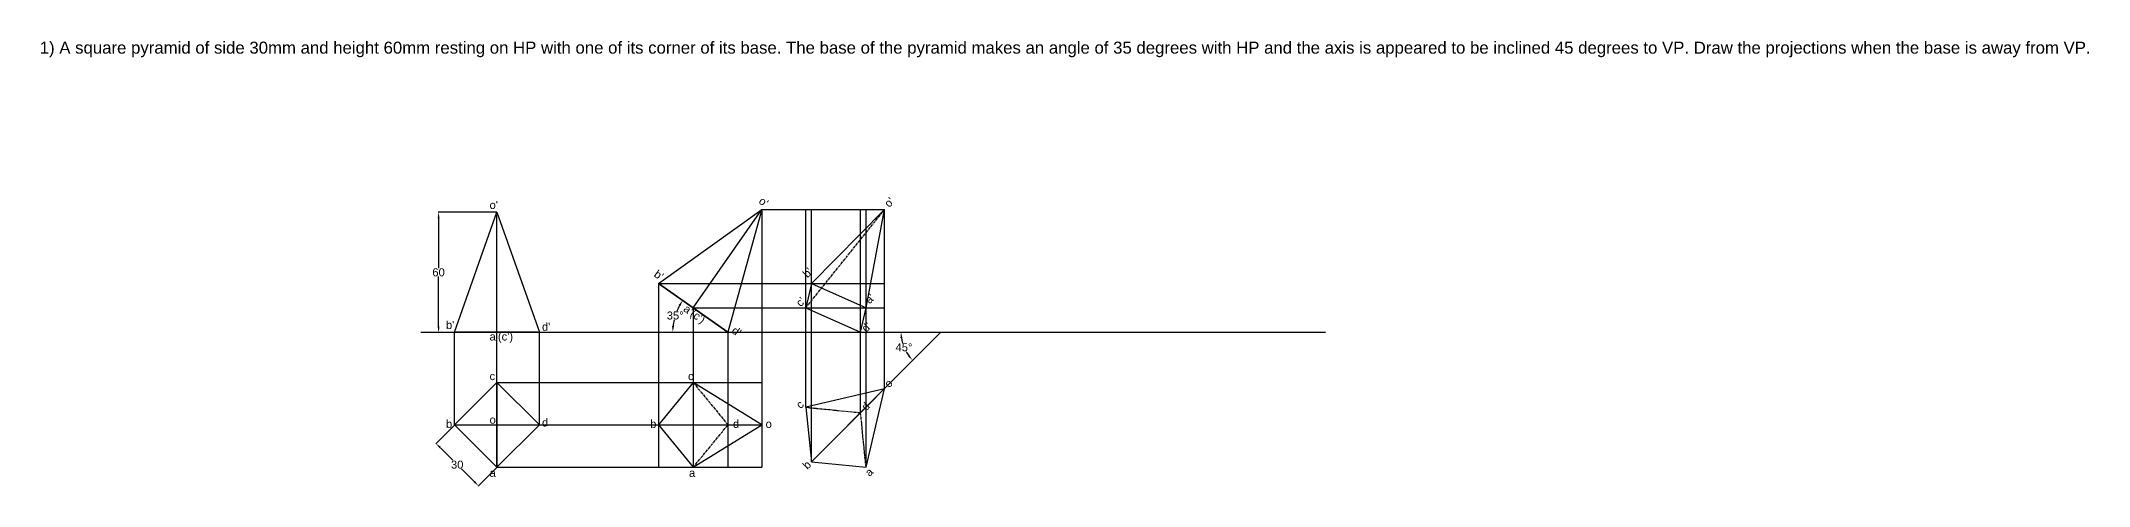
# Model space of a CAD drawing. Header units: inches. Extents: x -14 to 1800, y -196 to 29.
# Drawn here: x -14 to 1009, y -196 to 27 of the extents above; entities that cross this region are included whole.
import ezdxf

# ---------------------------------------------------------------- set-up
doc = ezdxf.new("R2010")
doc.units = ezdxf.units.IN
doc.header["$MEASUREMENT"] = 0
doc.linetypes.add('CENTER', pattern=[2, 1.25, -0.25, 0.25, -0.25])
doc.styles.get("Standard").update_dxf_attribs({"font": 'arial.ttf'})
doc.dimstyles.get("Standard").update_dxf_attribs({"dimtxt": 4, "dimasz": 3, "dimexe": 0.18, "dimexo": 0.0625, "dimgap": 0.09, "dimtad": 0, "dimtih": 1, "dimtoh": 1, "dimdec": 0, "dimzin": 0, "dimdsep": 46, "dimtxsty": 'Standard', "dimcen": 0.09, "dimadec": 0, "dimazin": 0, "dimtfac": 1, "dimtdec": 0, "dimtofl": 0, "dimtmove": 0, "dimatfit": 3, "dimfxl": 1, "dimtolj": 1, "dimtzin": 0, "dimarcsym": 0})

# ---------------------------------------------------------------- blocks, each defined once
blk = doc.blocks.new('*D3')
at = {"color": 0, "lineweight": -2, "transparency": 16777216}
for p, q in [((192.2, -165.2), (182.9, -174.5)), ((185.2, -176.5), (191.5, -182.8)), ((202.1, -193.5), (195.8, -187.1)), ((213.4, -186.4), (204.1, -195.7))]:
    blk.add_line(p, q, dxfattribs=at)
at = {"color": 0, "transparency": 16777216}
for points in [[(185.5, -176.1), (184.8, -176.8), (183, -174.4)], [(202.5, -193.1), (201.8, -193.8), (204.2, -195.6)]]:
    blk.add_solid(points, dxfattribs=at)
at = {"layer": 'Defpoints', "color": 0, "transparency": 16777216}
for p in [(192.3, -165.1), (213.5, -186.3), (204.2, -195.6)]:
    blk.add_point(p, dxfattribs=at)
at = {"color": 0, "transparency": 16777216, "insert": (193.6, -185), "char_height": 4, "attachment_point": 5}
blk.add_mtext('\\A1;30', dxfattribs=at)
blk = doc.blocks.new('*D4')
at = {"color": 0, "lineweight": -2, "transparency": 16777216}
for p, q in [((213.4, -58.7), (184.1, -58.7)), ((184.3, -61.7), (184.3, -86.7)), ((184.3, -115.9), (184.3, -90.9)), ((213.4, -118.9), (184.1, -118.9))]:
    blk.add_line(p, q, dxfattribs=at)
at = {"color": 0, "transparency": 16777216}
for points in [[(183.8, -61.7), (184.8, -61.7), (184.3, -58.7)], [(183.8, -115.9), (184.8, -115.9), (184.3, -118.9)]]:
    blk.add_solid(points, dxfattribs=at)
at = {"layer": 'Defpoints', "color": 0, "transparency": 16777216}
for p in [(184.3, -58.7), (213.5, -58.7), (213.5, -118.9)]:
    blk.add_point(p, dxfattribs=at)
at = {"color": 0, "transparency": 16777216, "insert": (184.3, -88.8), "char_height": 4, "attachment_point": 5}
blk.add_mtext('\\A1;60', dxfattribs=at)
blk = doc.blocks.new('*D5')
at = {"color": 0, "lineweight": -2, "transparency": 16777216}
for start, end in [(167.0834, 173.7799), (151.2201, 157.7976)]:
    blk.add_arc((329, -118.7), 27.6, start, end, dxfattribs=at)
at = {"color": 0, "transparency": 16777216}
for points in [[(304.3, -105.1), (305.2, -105.7), (306.4, -102.8)], [(302, -115.7), (301, -115.7), (301.4, -118.7)]]:
    blk.add_solid(points, dxfattribs=at)
at = {"layer": 'Defpoints', "color": 0, "transparency": 16777216}
for p in [(294.3, -94.4), (303.6, -107.8), (175.5, -118.7), (329, -118.7), (627.8, -118.7)]:
    blk.add_point(p, dxfattribs=at)
at = {"color": 0, "transparency": 16777216, "insert": (302.6, -110.4), "char_height": 4, "attachment_point": 5}
blk.add_mtext('\\A1;35°', dxfattribs=at)
blk = doc.blocks.new('*D6')
at = {"color": 0, "lineweight": -2, "transparency": 16777216}
for start, end in [(188.6489, 196.0642), (209.3582, 216.4513)]:
    blk.add_arc((435.4, -118.7), 19.9, start, end, dxfattribs=at)
at = {"color": 0, "transparency": 16777216}
for points in [[(415.2, -121.7), (416.2, -121.7), (415.5, -118.7)], [(419.7, -130.2), (419, -130.8), (421.3, -132.8)]]:
    blk.add_solid(points, dxfattribs=at)
at = {"layer": 'Defpoints', "color": 0, "transparency": 16777216}
for p in [(175.5, -118.7), (435.4, -118.7), (627.8, -118.7), (416.2, -123.9), (370.7, -183.6)]:
    blk.add_point(p, dxfattribs=at)
at = {"color": 0, "transparency": 16777216, "insert": (417, -126.3), "char_height": 4, "attachment_point": 5}
blk.add_mtext('\\A1;45°', dxfattribs=at)

msp = doc.modelspace()

# ---------------------------------------------------------------- linework, layer by layer
for p, q in [((192.3, -118.7), (213.5, -58.7)), ((192.3, -118.7), (213.5, -58.7)), ((192.3, -118.7), (213.5, -58.7)), ((213.5, -118.7), (213.5, -58.7)), ((213.5, -58.7), (234.7, -118.7)), ((213.5, -118.7), (213.5, -58.7)), ((213.5, -58.7), (234.7, -118.7)), ((213.5, -118.7), (213.5, -58.7)), ((213.5, -58.7), (234.7, -118.7)), ((346, -57.4), (346, -186.3)), ((346, -57.4), (407.3, -57.4)), ((368, -156.3), (368, -57.4)), ((370.7, -183.6), (370.7, -57.4)), ((395.3, -159), (395.3, -57.4)), ((398, -186.3), (398, -57.4)), ((407.3, -147), (407.3, -57.4)), ((294.3, -94.4), (329, -118.7)), ((294.3, -94.4), (294.3, -186.3)), ((294.3, -94.4), (407.3, -94.4)), ((311.6, -106.5), (311.6, -186.3)), ((311.6, -106.5), (407.3, -106.5)), ((175.5, -118.7), (627.8, -118.7)), ((192.3, -165.1), (192.3, -118.7)), ((192.3, -118.7), (234.7, -118.7)), ((234.7, -118.7), (192.3, -118.7)), ((192.3, -118.7), (234.7, -118.7)), ((234.7, -118.7), (192.3, -118.7)), ((192.3, -118.7), (234.7, -118.7)), ((234.7, -118.7), (192.3, -118.7)), ((192.3, -118.7), (234.7, -118.7)), ((213.5, -186.3), (213.5, -118.7)), ((234.7, -165.1), (234.7, -118.7)), ((329, -118.7), (329, -186.3)), ((370.7, -183.6), (435.4, -118.7)), ((213.5, -143.9), (346, -143.9)), ((192.3, -165.1), (234.7, -165.1)), ((234.7, -165.1), (346, -165.1)), ((213.5, -186.3), (346, -186.3))]:
    msp.add_line(p, q)
at = {"lineweight": 30}
for p, q in [((192.3, -118.7), (213.5, -58.7)), ((213.5, -118.7), (213.5, -58.7)), ((213.5, -58.7), (234.7, -118.7)), ((294.3, -94.4), (346, -57.4)), ((311.6, -106.5), (346, -57.4)), ((346, -57.4), (329, -118.7)), ((407.3, -57.4), (370.7, -94.4)), ((398, -106.5), (407.3, -57.4)), ((329, -118.7), (294.3, -94.4)), ((370.7, -94.4), (368, -106.5)), ((370.7, -94.4), (398, -106.5)), ((368, -106.5), (395.3, -118.7)), ((395.3, -118.7), (398, -106.5)), ((234.7, -118.7), (192.3, -118.7)), ((213.5, -143.9), (192.3, -165.1)), ((234.7, -165.1), (213.5, -143.9)), ((213.5, -143.9), (213.5, -186.3)), ((311.6, -143.9), (294.3, -165.1)), ((346, -165.1), (311.6, -143.9)), ((407.3, -147), (368, -156.3)), ((370.7, -183.6), (407.1, -147)), ((398, -186.3), (407.3, -147)), ((368, -156.3), (370.7, -183.6)), ((192.3, -165.1), (213.5, -186.3)), ((192.3, -165.1), (234.7, -165.1)), ((213.5, -186.3), (234.7, -165.1)), ((294.3, -165.1), (311.6, -186.3)), ((294.3, -165.1), (346, -165.1)), ((311.6, -186.3), (346, -165.1)), ((370.7, -183.6), (398, -186.3))]:
    msp.add_line(p, q, dxfattribs=at)
at = {"linetype": 'CENTER'}
for p, q in [((368, -106.4), (407.3, -57.4)), ((311.6, -143.9), (311.6, -186.3)), ((311.6, -143.9), (329, -165.1)), ((368, -156.3), (395.3, -159)), ((398, -186.3), (395.3, -159)), ((311.6, -186.3), (329, -165.1))]:
    msp.add_line(p, q, dxfattribs=at)

# ---------------------------------------------------------------- texts
at = {"insert": (-15.1, 26.6), "char_height": 6, "width": 1075.035, "attachment_point": 1}
msp.add_mtext('1) A square pyramid of side 30mm and height 60mm resting on HP with one of its corner of its base. The base of the pyramid makes an angle of 35 degrees with HP and the axis is appeared to be inclined 45 degrees to VP. Draw the projections when the base is away from VP.', dxfattribs=at)
at = {"char_height": 4, "attachment_point": 1}
for s, insert, rotation in [("o'", (406.7, -53.8), 45), ("o'", (346.3, -50.7), 325), ("b'", (293.9, -87.3), 325), ("b'", (365.9, -89), 45), ("c'", (362.5, -103.5), 45), ("a'", (397, -102), 45), ("a'(c')", (308.6, -104.6), 325), ("d'", (332.7, -115.5), 325), ("d'", (395.3, -116.2), 45), ('o', (406.7, -144), 45), ('d', (395.3, -155.5), 45), ('c', (362.5, -154.5), 45), ('b', (365.9, -184.8), 45), ('a', (397, -188.4), 45)]:
    msp.add_mtext_dynamic_manual_height_columns(s, width=11.061, gutter_width=20, heights=[0], dxfattribs=dict(at, insert=insert, rotation=rotation))
for s, insert in [("o'", (209.8, -53.1)), ("o'", (209.8, -53.1)), ("o'", (209.8, -53.1)), ("o'", (209.8, -53.1)), ("b'", (188, -113.1)), ("b'", (188, -113.1)), ("b'", (188, -113.1)), ("b'", (188, -113.1)), ("a'(c')", (209.8, -118.9)), ("a'(c')", (209.8, -118.9)), ("a'(c')", (209.8, -118.9)), ("a'(c')", (209.8, -118.9)), ("d'", (236, -114)), ("d'", (236, -114)), ("d'", (236, -114)), ("d'", (236, -114)), ('c', (209.8, -138.7)), ('c', (309, -138.7)), ('b', (188, -162.6)), ('o', (209.8, -160.5)), ('d', (236, -161.9)), ('b', (290.1, -162.6)), ('d', (331.5, -162.6)), ('o', (347.8, -162.6)), ('a', (209.8, -187.1)), ('a', (309.5, -187.1))]:
    msp.add_mtext_dynamic_manual_height_columns(s, width=11.061, gutter_width=20, heights=[0], dxfattribs=dict(at, insert=insert))

# ---------------------------------------------------------------- dimensions: what is measured, and where the dimension line sits
dim = msp.add_linear_dim(base=(184.3, -58.7), p1=(213.5, -118.9), p2=(213.5, -58.7), angle=90, dimstyle='Standard')
dim.commit()
dim.dimension.update_dxf_attribs({"geometry": '*D4', "text_midpoint": (184.3, -88.8)})
for base, line1, line2, picture, middle in [((303.6, -107.8), ((329, -118.7), (294.3, -94.4)), ((175.5, -118.7), (627.8, -118.7)), '*D5', (302.6, -110.4)), ((416.2, -123.9), ((175.5, -118.7), (627.8, -118.7)), ((370.7, -183.6), (435.4, -118.7)), '*D6', (417, -126.3))]:
    dim = msp.add_angular_dim_2l(base=base, line1=line1, line2=line2, dimstyle='Standard')
    dim.commit()
    dim.dimension.update_dxf_attribs({"geometry": picture, "text_midpoint": middle})
dim = msp.add_aligned_dim(p1=(192.3, -165.1), p2=(213.5, -186.3), distance=-13.1, dimstyle='Standard')
dim.commit()
dim.dimension.update_dxf_attribs({"geometry": '*D3', "text_midpoint": (193.6, -185)})

doc.saveas('drawing.dxf')
